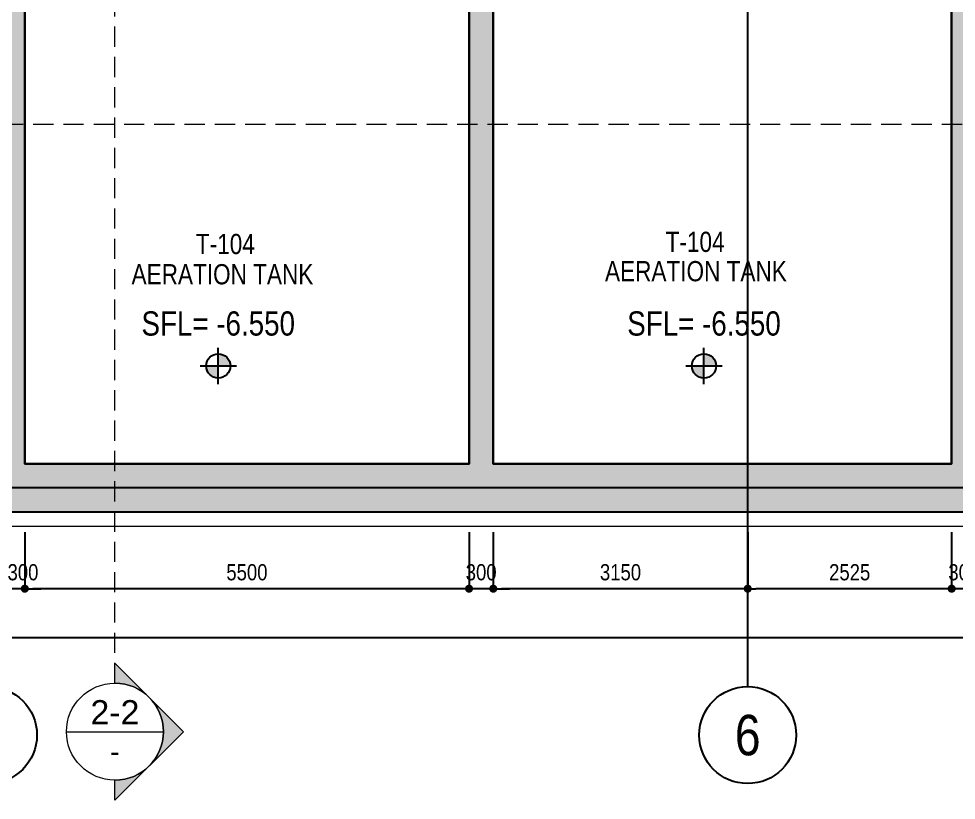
# Model space of a CAD drawing. Header units: millimetres. Extents: x -3021235 to -2791292, y 574414 to 656108.
# Drawn here: x -2830770 to -2819163, y 636749 to 646420 of the extents above; entities that cross this region are included whole.
import ezdxf
from ezdxf.enums import TextEntityAlignment as Align
from ezdxf.xclip import XClip

# ---------------------------------------------------------------- set-up
doc = ezdxf.new("R2010")
doc.units = ezdxf.units.MM
doc.header["$LTSCALE"] = 100
doc.header["$MEASUREMENT"] = 0
for name, pattern in [('$0$HIDDEN', [0.375, 0.25, -0.125]), ('Grid Line 200$0$Center101', [13, 10, -1, 1, -1]), ('Hidden10.5', [1.5, 1, -0.5]), ('MB Ham 2$0$Core 1A$0$Hidden10.5', [1.5, 1, -0.5])]:
    doc.linetypes.add(name, pattern=pattern)
doc.layers.get('0').update_dxf_attribs({"lineweight": 9})
doc.layers.get('Defpoints').update_dxf_attribs({"color": 254, "lineweight": 0})
for name, color, linetype in [('Dim 100', 14, 'Continuous'), ('Grid Line 200$0$Grid Line', 251, 'Grid Line 200$0$Center101'), ('Ky hieu Truc', 1, 'Continuous'), ('MB Ham 2$0$Concrete Hatch', 218, 'Continuous'), ('MB Ham 2$0$Concrete Line', 6, 'Continuous'), ('MB Ham 2$0$Concrete Solid', 216, 'Continuous'), ('MB Ham 2$0$Opening Hidden', 154, 'MB Ham 2$0$Core 1A$0$Hidden10.5'), ('mb_cot ham 2$0$Concrete Hatch', 218, 'Continuous'), ('mb_cot ham 2$0$Concrete Line', 6, 'Continuous'), ('mb_cot ham 2$0$Concrete Solid', 216, 'Continuous'), ('Podium Level', 94, 'Continuous')]:
    doc.layers.add(name, color=color, linetype=linetype)
doc.layers.add('Ghi chu ban ve', color=3, linetype='Continuous', lineweight=20)
doc.styles.add('$0$Title Block Bold', font='VHELVEB_0.TTF')
doc.styles.add('Chi Tiet Ramp DD$0$VNI-HelveC', font='VHELVCN_0.TTF')
doc.styles.add('Grid Line 200$0$VNI-HelveCB', font='VHELVCB_0.TTF')
doc.styles.add('VNI-H', font='VHELVEN_0.TTF', dxfattribs={"width": 0.92, "height": 270})
doc.styles.add('VNI-HelveC', font='VHELVCN_0.TTF')
doc.dimstyles.new('DIM 100', dxfattribs={"dimscale": 100, "dimtxt": 2, "dimasz": 1, "dimexe": 0, "dimexo": 1, "dimgap": 1, "dimtad": 1, "dimdec": 0, "dimzin": 12, "dimdsep": 46, "dimtxsty": 'Chi Tiet Ramp DD$0$VNI-HelveC', "dimblk": 'Chi Tiet Ramp DD$0$_Dot', "dimcen": 1, "dimclrd": 256, "dimclre": 256, "dimclrt": 3, "dimadec": 0, "dimazin": 0, "dimtfac": 1, "dimtdec": 0, "dimtix": 1, "dimtmove": 2, "dimatfit": 3, "dimldrblk": 'Chi Tiet Ramp DD$0$HTT Arrow 30', "dimfxl": 0, "dimtolj": 1, "dimtzin": 0, "dimarcsym": 0})

# ---------------------------------------------------------------- blocks, each defined once
blk = doc.blocks.new('mb_cot ham 2')
at = {"layer": 'mb_cot ham 2$0$Concrete Hatch'}
h = blk.add_hatch(dxfattribs=at)
h.set_pattern_fill('BTCT', color=256, scale=100, style=0, pattern_type=2)
h.set_pattern_definition([(45, (0, 0), (-176.7766952966369, 176.7766952966369), []), (45, (0, 110), (-176.7766952966369, 176.7766952966369), []), (49.99999999999999, (0, 0), (717.2601826007534, -62.75213498259511), [75, -825]), (355, (0, 0), (-138.751333613, 752.1921337000118), [60, -660]), (100.4514, (59.77168, -5.22934), (578.5093817140216, 689.4395420609536), [63.74019000000001, -701.142112]), (46.18420000000001, (0, 200), (1067.241048625644, -165.5190143290181), [112.5, -1237.5]), (96.6356, (88.936745, 186.206693), (934.6627055487033, 974.1178709004417), [95.610288, -1051.713]), (351.1842, (0, 200), (934.6619451336272, 974.1186009253246), [90, -990]), (21, (100, 150), (596.9070521184617, -402.6188906653388), [75, -825]), (326.0000000000001, (100, 150), (243.3153319215817, 725.150045046853), [60, -660]), (71.4514, (149.742233, 116.448394), (840.22262858149, 322.5304967099524), [63.74019000000001, -701.142112]), (37.50000000000001, (0, 0), (12.15985531729067, 332.8938538313115), [0, -652, 0, -670, 0, -662.5]), (7.499999999999999, (0, 0), (263.0695374421486, 394.4117118823602), [0, -382, 0, -637, 0, -252.5]), (327.5, (-223, 0), (533.822436172409, -22.55487173437976), [0, -250, 0, -780, 0, -1035]), (317.5, (-323, 0), (583.1861693423863, 100.1049823323177), [0, -325, 0, -518, 0, -735]), (0, (350, 350), (0, 1750), [175, -1575]), (0, (875, 700), (0, 1750), [175, -1575]), (0, (525, 1400), (0, 1750), [175, -700, 175, -700]), (90, (350, 350), (-1750, 1.071565949253934e-13), [175, -1575]), (90, (525, 1400), (-1750, 1.071565949253934e-13), [175, -1575]), (90, (1050, 700), (-1750, 1.071565949253934e-13), [175, -1575]), (90, (1400, 1225), (-1750, 1.071565949253934e-13), [175, -1575]), (135, (525, 350), (-1750.03271489421, 1.77635683940025e-13), [247.52, -2227.4]), (135, (700, 1400), (-1750.03271489421, 1.77635683940025e-13), [247.52, -2227.4]), (45, (875, 700), (0, 1750.03271489421), [247.52, -494.97, 247.52, -1484.91]), (0, (-350, 0), (175, 175), [-350, 0])])
h.paths.add_polyline_path([(105750.0000002426, -5913.634390203882), (103434.7329462947, -8699.999998579267), (32649.99999999991, -8700.000000000233), (32649.99999999991, 84350), (0, 84350), (0, 85750), (-10600.00000000001, 85750), (-10600, 163100), (99533.72504615769, 163100), (105750.0000002426, 158110.4106680003), (105750.0000002426, 127421.870292856), (105750.0000000915, 127340.9712482494)], flags=16)
h.paths.add_polyline_path([(99639.23287841755, 163400), (-10900, 163400), (-10900, 85450), (-300, 85450), (-300, 84050), (32349.99999999991, 84050), (32349.99999999991, -9000.000000000233), (103575.5055492506, -9000.000000000233), (106050.0000002426, -6022.008228120976), (106050.0000002426, 158254.2985184442)])
at = {"layer": 'mb_cot ham 2$0$Concrete Solid'}
h = blk.add_hatch(color=256, dxfattribs=at)
h.paths.add_polyline_path([(105750.0000002426, -5913.634390203882), (103434.7329462947, -8699.999998579267), (32649.99999999991, -8700.000000000233), (32649.99999999991, 84350), (0, 84350), (0, 85750), (-10600.00000000001, 85750), (-10600, 163100), (99533.72504615769, 163100), (105750.0000002426, 158110.4106680003)], flags=16)
h.paths.add_polyline_path([(99639.23287841755, 163400), (-10900, 163400), (-10900, 85450), (-300, 85450), (-300, 84050), (32349.99999999991, 84050), (32349.99999999991, -9000.000000000233), (103575.5055492506, -9000.000000000233), (106050.0000002426, -6022.008228120976), (106050.0000002426, 158254.2985184442)])
at = {"layer": 'mb_cot ham 2$0$Concrete Line'}
for points in [[(32349.99999999991, 84050), (-300, 84050), (-300, 85450), (-10900, 85450), (-10900, 163400), (99639.23287841756, 163400), (106050.0000002426, 158254.2985184442), (106050.0000002426, -6022.008228120976), (103575.5055492505, -9000.000000000233), (32349.99999999991, -9000.000000000233)], [(32649.99999999991, 84350), (0, 84350), (0, 85750), (-10600, 85750), (-10600, 163100), (99533.72504615775, 163100), (105750.0000002426, 158110.4106680003), (105750.0000002426, -5913.634390203864), (103434.7329451139, -8700.000000000231), (32649.99999999991, -8700.000000000233)]]:
    blk.add_lwpolyline(points, close=True, dxfattribs=at)
blk = doc.blocks.new('MB Ham 2$0$A$C3ad28147')
at = {"layer": 'MB Ham 2$0$Concrete Hatch'}
h = blk.add_hatch(dxfattribs=at)
h.set_pattern_fill('BTCT', color=256, scale=50, style=0, pattern_type=2)
h.set_pattern_definition([(45, (-105749.9999678639, -127599.9991200492), (-88.38834764831844, 88.38834764831844), []), (45, (-105749.9999678639, -127544.9991200492), (-88.38834764831844, 88.38834764831844), []), (49.99999999999999, (-105749.9999678639, -127599.9991200492), (358.6300913003767, -31.37606749129755), [37.5, -412.5]), (355, (-105749.9999678639, -127599.9991200492), (-69.3756668065, 376.0960668500059), [30, -330]), (100.4514, (-105720.1141278639, -127602.6137900492), (289.2546908570108, 344.7197710304768), [31.870095, -350.571056]), (46.18420000000001, (-105749.9999678639, -127499.9991200492), (533.6205243128222, -82.75950716450905), [56.25, -618.75]), (96.6356, (-105705.5315953639, -127506.8957735492), (467.3313527743517, 487.0589354502209), [47.805144, -525.8565]), (351.1842, (-105749.9999678639, -127499.9991200492), (467.3309725668136, 487.0593004626623), [45, -495]), (21, (-105699.9999678639, -127524.9991200492), (298.4535260592309, -201.3094453326694), [37.5, -412.5]), (326.0000000000001, (-105699.9999678639, -127524.9991200492), (121.6576659607909, 362.5750225234265), [30, -330]), (71.4514, (-105675.1288513639, -127541.7749230492), (420.111314290745, 161.2652483549762), [31.870095, -350.571056]), (37.50000000000001, (-105749.9999678639, -127599.9991200492), (6.079927658645334, 166.4469269156558), [0, -326, 0, -335, 0, -331.25]), (7.499999999999999, (-105749.9999678639, -127599.9991200492), (131.5347687210743, 197.2058559411801), [0, -191, 0, -318.5, 0, -126.25]), (327.5, (-105861.4999678639, -127599.9991200492), (266.9112180862045, -11.27743586718988), [0, -125, 0, -390, 0, -517.5]), (317.5, (-105911.4999678639, -127599.9991200492), (291.5930846711931, 50.05249116615887), [0, -162.5, 0, -259, 0, -367.5]), (0, (-105574.9999678639, -127424.9991200492), (0, 875), [87.5, -787.5]), (0, (-105312.4999678639, -127249.9991200492), (0, 875), [87.5, -787.5]), (0, (-105487.4999678639, -126899.9991200492), (0, 875), [87.5, -350, 87.5, -350]), (90, (-105574.9999678639, -127424.9991200492), (-875, 5.35782974626967e-14), [87.5, -787.5]), (90, (-105487.4999678639, -126899.9991200492), (-875, 5.35782974626967e-14), [87.5, -787.5]), (90, (-105224.9999678639, -127249.9991200492), (-875, 5.35782974626967e-14), [87.5, -787.5]), (90, (-105049.9999678639, -126987.4991200492), (-875, 5.35782974626967e-14), [87.5, -787.5]), (135, (-105487.4999678639, -127424.9991200492), (-875.016357447105, 8.881784197001252e-14), [123.76, -1113.7]), (135, (-105399.9999678639, -126899.9991200492), (-875.016357447105, 8.881784197001252e-14), [123.76, -1113.7]), (45, (-105312.4999678639, -127249.9991200492), (0, 875.0163574471051), [123.76, -247.485, 123.76, -742.455]), (0, (-105924.9999678639, -127599.9991200492), (87.5, 87.5), [-175, 0])])
h.paths.add_polyline_path([(-12150.8442577176, -51300.00000095373), (-1.192092895507812e-07, -51300.00000095373), (-1.192092895507812e-07, -125), (-12150.8442577176, -125)])
h.paths.add_polyline_path([(-11850.84425843286, -20400.00000071526), (-11850.84425843286, -14900), (-299.9999990463257, -14900.0000004769), (-299.9999994039536, -20400.00000095373)], flags=16)
h.paths.add_polyline_path([(-4450.000000119209, -20700.00000071531), (-4449.999998927116, -27800.0000004769), (-11850.84425896415, -27800.00000071526), (-11850.84425867128, -20700.00000119209)], flags=16)
h.paths.add_polyline_path([(-4150, -20700.00000071531), (-299.9999994039536, -20700.00000119215), (-300.000000298809, -35150.00000071531), (-11850.84425926732, -35150), (-11850.84425897652, -28100.00000095367), (-4149.999998688698, -28100.0000004769)], flags=16)
h.paths.add_polyline_path([(-11849.9999647856, -8624.99911215622), (-11850.84425628709, -5100.000002861023), (-9800.844256287091, -5100.000002145767), (-9799.999962162998, -8624.999111679383)], flags=16)
h.paths.add_polyline_path([(-9500.84425664472, -8624.999111679383), (-9500.844257717603, -425.0000002384186), (-299.9999982118607, -425.0000007153139), (-299.9999986886978, -8624.999111202604)], flags=16)
h.paths.add_polyline_path([(-5599.999999403954, -35450.00000023848), (-5599.999999165535, -40250.00000095373), (-11850.84425902891, -40250.00000047684), (-11850.84425914811, -35450.00000023842)], flags=16)
h.paths.add_polyline_path([(-11850.84425962495, -4800.000002861023), (-11850.84426034021, -425.0000004768372), (-9800.844257479184, -425.0000002384186), (-9800.844256763929, -4800.000002622604)], flags=16)
h.paths.add_polyline_path([(-5299.999999403954, -35450.00000071531), (-299.9999994039536, -35450.00000071531), (-299.9999997615814, -45650.0000004769), (-5299.999999523163, -45650.00000071531)], flags=16)
h.paths.add_polyline_path([(-5599.999999403954, -40550.00000119215), (-5599.999999523163, -45650.00000071531), (-11850.84425962495, -45650.00000095367), (-11850.84425926732, -40550.00000047684)], flags=16)
h.paths.add_polyline_path([(-299.9999996423721, -45950.00000119215), (-300.0000005960464, -51000.00000119215), (-11850.84425938653, -51000), (-11850.84425962495, -45950.00000071526)], flags=16)
h.paths.add_polyline_path([(-5999.999967773911, -8924.999111140656), (-5999.999967744501, -8849.986847466513), (-8949.999967744501, -8849.986847466513), (-8949.999967692915, -8924.999111572484), (-11850.84426040783, -8924.999111257435), (-11850.84426045942, -14599.99999981662), (-300.000000834465, -14599.99999976158), (-300.0000008638744, -8924.999111140714)], flags=16)
at = {"layer": 'MB Ham 2$0$Concrete Solid'}
h = blk.add_hatch(color=256, dxfattribs=at)
h.paths.add_polyline_path([(-12150.8442577176, -51300.00000095373), (-1.192092895507812e-07, -51300.00000095373), (-1.192092895507812e-07, -125), (-12150.8442577176, -125)])
h.paths.add_polyline_path([(-11850.84425843286, -20400.00000071526), (-11850.84425843286, -14900), (-299.9999990463257, -14900.0000004769), (-299.9999994039536, -20400.00000095373)], flags=16)
h.paths.add_polyline_path([(-4450.000000119209, -20700.00000071531), (-4449.999998927116, -27800.0000004769), (-11850.84425896415, -27800.00000071526), (-11850.84425867128, -20700.00000119209)], flags=16)
h.paths.add_polyline_path([(-4150, -20700.00000071531), (-299.9999994039536, -20700.00000119215), (-300.000000298809, -35150.00000071531), (-11850.84425926732, -35150), (-11850.84425897652, -28100.00000095367), (-4149.999998688698, -28100.0000004769)], flags=16)
h.paths.add_polyline_path([(-11849.9999647856, -8624.99911215622), (-11850.84425628709, -5100.000002861023), (-9800.844256287091, -5100.000002145767), (-9799.999962162998, -8624.999111679383)], flags=16)
h.paths.add_polyline_path([(-9500.84425664472, -8624.999111679383), (-9500.844257717603, -425.0000002384186), (-299.9999982118607, -425.0000007153139), (-299.9999986886978, -8624.999111202604)], flags=16)
h.paths.add_polyline_path([(-5599.999999403954, -35450.00000023848), (-5599.999999165535, -40250.00000095373), (-11850.84425902891, -40250.00000047684), (-11850.84425914811, -35450.00000023842)], flags=16)
h.paths.add_polyline_path([(-11850.84425962495, -4800.000002861023), (-11850.84426034021, -425.0000004768372), (-9800.844257479184, -425.0000002384186), (-9800.844256763929, -4800.000002622604)], flags=16)
h.paths.add_polyline_path([(-5299.999999403954, -35450.00000071531), (-299.9999994039536, -35450.00000071531), (-299.9999997615814, -45650.0000004769), (-5299.999999523163, -45650.00000071531)], flags=16)
h.paths.add_polyline_path([(-5599.999999403954, -40550.00000119215), (-5599.999999523163, -45650.00000071531), (-11850.84425962495, -45650.00000095367), (-11850.84425926732, -40550.00000047684)], flags=16)
h.paths.add_polyline_path([(-299.9999996423721, -45950.00000119215), (-300.0000005960464, -51000.00000119215), (-11850.84425938653, -51000), (-11850.84425962495, -45950.00000071526)], flags=16)
h.paths.add_polyline_path([(-5999.999967773911, -8924.999111140685), (-5999.999967744501, -8849.986847466513), (-8949.999967744501, -8849.986847466513), (-8949.999967692915, -8924.999111572484), (-11850.84426040783, -8924.999111257435), (-11850.84426045942, -14599.99999981662), (-300.000000834465, -14599.99999976158), (-300.0000008638744, -8924.999111140714)], flags=16)
at = {"layer": 'MB Ham 2$0$Concrete Line'}
for points in [[(-12150.8442577176, -125), (-1.192092895507812e-07, -125), (-1.192092895507812e-07, -51300.00000095373), (-12150.8442577176, -51300.00000095373)], [(-11850.84426040783, -8924.999111257435), (-8949.999967692915, -8924.999111572484), (-8949.999967744501, -8849.986847466513), (-5999.999967744501, -8849.986847466513), (-5999.999967773911, -8924.999111140685), (-300.0000008638744, -8924.999111140714), (-300.000000834465, -14599.99999976158), (-11850.84426045942, -14599.99999981662)], [(-299.1557043261855, -8924.999110964185), (-11849.9999647856, -8924.999111679383), (-11850.84425843286, -14600), (-299.999999165535, -14600.00000023848)], [(-11850.84426022098, -14899.99999950576), (-8949.999967744501, -14899.99999951443), (-8949.999967744501, -15749.99911120345), (-5999.999967744501, -15749.99911120362), (-5999.999967744501, -14899.99999951877), (-300.0000010728836, -14899.9999995231), (-300.0000010728836, -20400.00000047684), (-11850.84426022098, -20400.00000045949)], [(-11850.84425843286, -14900), (-11850.84425843286, -20400.00000071526), (-299.9999994039536, -20400.00000095373), (-299.9999990463257, -14900.0000004769)]]:
    blk.add_lwpolyline(points, close=True, dxfattribs=at)
blk = doc.blocks.new('MB Ham 2')
blk.add_blockref('mb_cot ham 2', (0, -2.328306436538696e-10))
at = {"layer": 'MB Ham 2$0$Opening Hidden'}
blk.add_blockref('MB Ham 2$0$A$C3ad28147', (105749.9999678639, 127599.9991200492), dxfattribs=at)
blk = doc.blocks.new('*U922')
at = {"layer": 'Grid Line 200$0$Grid Line'}
blk.add_line((0, 0), (0, 161), dxfattribs=at)
at = {"layer": 'Ky hieu Truc', "lineweight": -2}
blk.add_line((0, -3), (0, 0), dxfattribs=at)
blk.add_circle((-3.673940397442059e-16, -9), 6, dxfattribs=at)
at = {"layer": 'Ky hieu Truc', "color": 3, "lineweight": -2, "style": 'Grid Line 200$0$VNI-HelveCB'}
blk.add_attdef('GRID', text='', height=5, dxfattribs=at).set_placement((-3.673940397442059e-16, -9), align=Align.MIDDLE)
blk = doc.blocks.new('Text P3')
at = {"linetype": 'ByBlock'}
h = blk.add_hatch(color=0, dxfattribs=at)
h.paths.add_polyline_path([(0, 1), (0, 0), (1, 0, 0.4142135623730951)])
h.paths.add_polyline_path([(0, 0), (-1, 0, 0.4142135623730951), (0, -1)])
at = {"color": 0, "linetype": 'ByBlock'}
for p, q in [((0, -1.5), (0, 1.5)), ((-1.5, 0), (1.500000000000002, 0))]:
    blk.add_line(p, q, dxfattribs=at)
blk.add_circle((0, 0), 1, dxfattribs=at)
at = {"color": 0, "linetype": 'ByBlock', "lineweight": -2, "style": 'VNI-HelveC'}
for tag, p in [('TEXT1', (0, 10.5)), ('TEXT2', (0, 7)), ('TEXT3', (0, 3.5))]:
    blk.add_attdef(tag, text='', height=2, dxfattribs=at).set_placement(p, align=Align.MIDDLE_CENTER)
blk = doc.blocks.new('*U925')
at = {"linetype": '$0$HIDDEN', "ltscale": 10}
blk.add_line((599.9975990566057, -1.007204596607503e-10), (54785.77591199394, -9.106582130628568e-09), dxfattribs=at)
at = {"style": '$0$Title Block Bold', "flags": 8}
blk.add_attdef('VIEWNUMBER', text='', height=300, dxfattribs=at).set_placement((-2.824396072576007e-14, -1.129758429030403e-13), align=Align.BOTTOM_CENTER)
blk.add_attdef('DRAWINGREFERENCE', text='', height=250, dxfattribs=at).set_placement((-2.824396072576007e-14, -119.9995198113209), align=Align.TOP_CENTER)
blk = doc.blocks.new('Chi Tiet Ramp DD$0$_Dot')
at = {"color": 0, "linetype": 'ByBlock', "lineweight": -2}
blk.add_line((-0.5, 0), (-1, 0), dxfattribs=at)
at = {"color": 0, "linetype": 'ByBlock', "const_width": 0.5}
blk.add_lwpolyline([(-0.25, 0, 1), (0.25, 0, 1)], format="xyb", close=True, dxfattribs=at)
blk = doc.blocks.new('*D944')
at = {"layer": 'Defpoints', "color": 0, "transparency": 16777216}
for p in [(-2819220.057186623, 640167.9117012309), (-2818920.057186862, 640167.9117012309), (-2819220.057186623, 639367.0582320293)]:
    blk.add_point(p, dxfattribs=at)
at = {"layer": 'Dim 100', "lineweight": -2, "transparency": 16777216}
for p, q in [((-2819220.057186623, 640067.9117012309), (-2819220.057186623, 639367.0582320293)), ((-2818920.057186862, 640067.9117012309), (-2818920.057186862, 639367.0582320293)), ((-2819320.057186623, 639367.0582320293), (-2819420.057186623, 639367.0582320293)), ((-2818920.057186862, 639367.0582320293), (-2819220.057186623, 639367.0582320293)), ((-2818820.057186862, 639367.0582320293), (-2818720.057186862, 639367.0582320293))]:
    blk.add_line(p, q, dxfattribs=at)
at = {"layer": 'Dim 100', "lineweight": -2, "transparency": 16777216, "xscale": 100, "yscale": 100, "zscale": 100}
blk.add_blockref('Chi Tiet Ramp DD$0$_Dot', (-2819220.057186623, 639367.0582320293), dxfattribs=at)
at = {"layer": 'Dim 100', "lineweight": -2, "transparency": 16777216, "xscale": 100, "yscale": 100, "zscale": 100, "rotation": 180}
blk.add_blockref('Chi Tiet Ramp DD$0$_Dot', (-2818920.057186862, 639367.0582320293), dxfattribs=at)
at = {"layer": 'Dim 100', "color": 3, "transparency": 16777216, "insert": (-2819070.057186742, 639569.1915653626), "char_height": 200, "attachment_point": 5, "style": 'Chi Tiet Ramp DD$0$VNI-HelveC'}
blk.add_mtext('\\A1;300', dxfattribs=at)
blk = doc.blocks.new('Chi Tiet Ramp DD$0$HTT Arrow 30')
blk.add_hatch(color=256).paths.add_polyline_path([(-2.5, 0.3750000000000002), (-2.5, -0.3749999999999998), (0, 0)])
at = {"color": 0, "linetype": 'ByBlock', "lineweight": -2}
for p, q in [((0, 0), (-2.5, 0.3750000000000002)), ((-2.5, -0.3749999999999998), (-2.5, 0.3750000000000002)), ((0, 0), (-2.5, -0.3749999999999998))]:
    blk.add_line(p, q, dxfattribs=at)
blk = doc.blocks.new('*D945')
at = {"layer": 'Defpoints', "color": 0, "transparency": 16777216}
for p in [(-2821745.057195708, 640167.9117012015), (-2819220.057186623, 640167.9117012309), (-2821745.057195708, 639367.0582320292)]:
    blk.add_point(p, dxfattribs=at)
at = {"layer": 'Dim 100', "lineweight": -2, "transparency": 16777216}
for p, q in [((-2821745.057195708, 640067.9117012015), (-2821745.057195708, 639367.0582320292)), ((-2819220.057186623, 640067.9117012309), (-2819220.057186623, 639367.0582320292)), ((-2819320.057186623, 639367.0582320292), (-2821645.057195708, 639367.0582320292))]:
    blk.add_line(p, q, dxfattribs=at)
at = {"layer": 'Dim 100', "lineweight": -2, "transparency": 16777216, "xscale": 100, "yscale": 100, "zscale": 100, "rotation": 180}
blk.add_blockref('Chi Tiet Ramp DD$0$_Dot', (-2821745.057195708, 639367.0582320292), dxfattribs=at)
at = {"layer": 'Dim 100', "lineweight": -2, "transparency": 16777216, "xscale": 100, "yscale": 100, "zscale": 100}
blk.add_blockref('Chi Tiet Ramp DD$0$_Dot', (-2819220.057186623, 639367.0582320292), dxfattribs=at)
at = {"layer": 'Dim 100', "color": 3, "transparency": 16777216, "insert": (-2820482.557191166, 639569.1915653625), "char_height": 200, "attachment_point": 5, "style": 'Chi Tiet Ramp DD$0$VNI-HelveC'}
blk.add_mtext('\\A1;2525', dxfattribs=at)
blk = doc.blocks.new('*D946')
at = {"layer": 'Defpoints', "color": 0, "transparency": 16777216}
for p in [(-2824895.058075897, 640167.9117012015), (-2821745.057195708, 640167.9117012015), (-2824895.058075897, 639367.0582319999)]:
    blk.add_point(p, dxfattribs=at)
at = {"layer": 'Dim 100', "lineweight": -2, "transparency": 16777216}
for p, q in [((-2824895.058075897, 640067.9117012015), (-2824895.058075897, 639367.0582319999)), ((-2821745.057195708, 640067.9117012015), (-2821745.057195708, 639367.0582319999)), ((-2821845.057195708, 639367.0582319999), (-2824795.058075897, 639367.0582319999))]:
    blk.add_line(p, q, dxfattribs=at)
at = {"layer": 'Dim 100', "lineweight": -2, "transparency": 16777216, "xscale": 100, "yscale": 100, "zscale": 100, "rotation": 180}
blk.add_blockref('Chi Tiet Ramp DD$0$_Dot', (-2824895.058075897, 639367.0582319999), dxfattribs=at)
at = {"layer": 'Dim 100', "lineweight": -2, "transparency": 16777216, "xscale": 100, "yscale": 100, "zscale": 100}
blk.add_blockref('Chi Tiet Ramp DD$0$_Dot', (-2821745.057195708, 639367.0582319999), dxfattribs=at)
at = {"layer": 'Dim 100', "color": 3, "transparency": 16777216, "insert": (-2823320.057635803, 639569.1915653332), "char_height": 200, "attachment_point": 5, "style": 'Chi Tiet Ramp DD$0$VNI-HelveC'}
blk.add_mtext('\\A1;3150', dxfattribs=at)
blk = doc.blocks.new('*D947')
at = {"layer": 'Defpoints', "color": 0, "transparency": 16777216}
for p in [(-2825195.058075182, 640167.9117012015), (-2824895.058075897, 640167.9117012015), (-2825195.058075182, 639367.0582319999)]:
    blk.add_point(p, dxfattribs=at)
at = {"layer": 'Dim 100', "lineweight": -2, "transparency": 16777216}
for p, q in [((-2825195.058075182, 640067.9117012015), (-2825195.058075182, 639367.0582319999)), ((-2824895.058075897, 640067.9117012015), (-2824895.058075897, 639367.0582319999)), ((-2825295.058075182, 639367.0582319999), (-2825395.058075182, 639367.0582319999)), ((-2824895.058075897, 639367.0582319999), (-2825195.058075182, 639367.0582319999)), ((-2824795.058075897, 639367.0582319999), (-2824695.058075897, 639367.0582319999))]:
    blk.add_line(p, q, dxfattribs=at)
at = {"layer": 'Dim 100', "lineweight": -2, "transparency": 16777216, "xscale": 100, "yscale": 100, "zscale": 100}
blk.add_blockref('Chi Tiet Ramp DD$0$_Dot', (-2825195.058075182, 639367.0582319999), dxfattribs=at)
at = {"layer": 'Dim 100', "lineweight": -2, "transparency": 16777216, "xscale": 100, "yscale": 100, "zscale": 100, "rotation": 180}
blk.add_blockref('Chi Tiet Ramp DD$0$_Dot', (-2824895.058075897, 639367.0582319999), dxfattribs=at)
at = {"layer": 'Dim 100', "color": 3, "transparency": 16777216, "insert": (-2825045.05807554, 639569.1915653332), "char_height": 200, "attachment_point": 5, "style": 'Chi Tiet Ramp DD$0$VNI-HelveC'}
blk.add_mtext('\\A1;300', dxfattribs=at)
blk = doc.blocks.new('*D948')
at = {"layer": 'Defpoints', "color": 0, "transparency": 16777216}
for p in [(-2830695.058076613, 640167.9117012015), (-2825195.058075182, 640167.9117012015), (-2830695.058076613, 639367.0582319997)]:
    blk.add_point(p, dxfattribs=at)
at = {"layer": 'Dim 100', "lineweight": -2, "transparency": 16777216}
for p, q in [((-2830695.058076613, 640067.9117012015), (-2830695.058076613, 639367.0582319997)), ((-2825195.058075182, 640067.9117012015), (-2825195.058075182, 639367.0582319997)), ((-2825295.058075182, 639367.0582319997), (-2830595.058076613, 639367.0582319997))]:
    blk.add_line(p, q, dxfattribs=at)
at = {"layer": 'Dim 100', "lineweight": -2, "transparency": 16777216, "xscale": 100, "yscale": 100, "zscale": 100, "rotation": 180}
blk.add_blockref('Chi Tiet Ramp DD$0$_Dot', (-2830695.058076613, 639367.0582319997), dxfattribs=at)
at = {"layer": 'Dim 100', "lineweight": -2, "transparency": 16777216, "xscale": 100, "yscale": 100, "zscale": 100}
blk.add_blockref('Chi Tiet Ramp DD$0$_Dot', (-2825195.058075182, 639367.0582319997), dxfattribs=at)
at = {"layer": 'Dim 100', "color": 3, "transparency": 16777216, "insert": (-2827945.058075897, 639569.191565333), "char_height": 200, "attachment_point": 5, "style": 'Chi Tiet Ramp DD$0$VNI-HelveC'}
blk.add_mtext('\\A1;5500', dxfattribs=at)
blk = doc.blocks.new('*D949')
at = {"layer": 'Defpoints', "color": 0, "transparency": 16777216}
for p in [(-2830995.058076374, 640167.9117012015), (-2830695.058076613, 640167.9117012015), (-2830995.058076374, 639367.0582319997)]:
    blk.add_point(p, dxfattribs=at)
at = {"layer": 'Dim 100', "lineweight": -2, "transparency": 16777216}
for p, q in [((-2830995.058076374, 640067.9117012015), (-2830995.058076374, 639367.0582319997)), ((-2830695.058076613, 640067.9117012015), (-2830695.058076613, 639367.0582319997)), ((-2831095.058076374, 639367.0582319997), (-2831195.058076374, 639367.0582319997)), ((-2830695.058076613, 639367.0582319997), (-2830995.058076374, 639367.0582319997)), ((-2830595.058076613, 639367.0582319997), (-2830495.058076613, 639367.0582319997))]:
    blk.add_line(p, q, dxfattribs=at)
at = {"layer": 'Dim 100', "lineweight": -2, "transparency": 16777216, "xscale": 100, "yscale": 100, "zscale": 100}
blk.add_blockref('Chi Tiet Ramp DD$0$_Dot', (-2830995.058076374, 639367.0582319997), dxfattribs=at)
at = {"layer": 'Dim 100', "lineweight": -2, "transparency": 16777216, "xscale": 100, "yscale": 100, "zscale": 100, "rotation": 180}
blk.add_blockref('Chi Tiet Ramp DD$0$_Dot', (-2830695.058076613, 639367.0582319997), dxfattribs=at)
at = {"layer": 'Dim 100', "color": 3, "transparency": 16777216, "insert": (-2830717.849355014, 639569.1915653334), "char_height": 200, "attachment_point": 5, "style": 'Chi Tiet Ramp DD$0$VNI-HelveC'}
blk.add_mtext('\\A1;300', dxfattribs=at)
blk = doc.blocks.new('*D958')
at = {"layer": 'Defpoints', "color": 0, "transparency": 16777216}
for p in [(-2861595.058076613, 640140.7012012053), (-2810420.058075659, 640140.7012012053), (-2810420.058075659, 638762.0013537057)]:
    blk.add_point(p, dxfattribs=at)
at = {"layer": 'Dim 100', "lineweight": -2, "transparency": 16777216}
for p, q in [((-2861595.058076613, 640040.7012012053), (-2861595.058076613, 638762.0013537057)), ((-2810420.058075659, 640040.7012012053), (-2810420.058075659, 638762.0013537057)), ((-2861495.058076613, 638762.0013537057), (-2810520.058075659, 638762.0013537057))]:
    blk.add_line(p, q, dxfattribs=at)
at = {"layer": 'Dim 100', "lineweight": -2, "transparency": 16777216, "xscale": 100, "yscale": 100, "zscale": 100, "rotation": 180}
blk.add_blockref('Chi Tiet Ramp DD$0$_Dot', (-2861595.058076613, 638762.0013537057), dxfattribs=at)
at = {"layer": 'Dim 100', "lineweight": -2, "transparency": 16777216, "xscale": 100, "yscale": 100, "zscale": 100}
blk.add_blockref('Chi Tiet Ramp DD$0$_Dot', (-2810420.058075659, 638762.0013537057), dxfattribs=at)
at = {"layer": 'Dim 100', "color": 3, "transparency": 16777216, "insert": (-2836007.558076136, 638964.134687039), "char_height": 200, "attachment_point": 5, "style": 'Chi Tiet Ramp DD$0$VNI-HelveC'}
blk.add_mtext('\\A1;51175', dxfattribs=at)
blk = doc.blocks.new('*U928')
blk.add_hatch(color=256).paths.add_polyline_path([(479.9980792481377, 17080.74599008889), (479.9980792481018, 16866.02199097033), (2.818492393734935e-09, 16866.02199097041), (2.854350240166904e-09, 17080.74599008897)])
h = blk.add_hatch(color=256)
edge = h.paths.add_edge_path()
edge.add_line((1.01888033533251e-10, 599.9975990566035), (1.433908378848993e-10, 848.524741977143))
edge.add_line((1.433908378848993e-10, 848.524741977143), (848.5247419771453, -1.426769813406281e-10))
edge.add_line((848.5247419771453, -1.426794098175594e-10), (-1.404032445861958e-10, -848.524741977145))
edge.add_line((-1.404343610384128e-10, -848.524741977145), (-9.935788062224774e-11, -599.9975990566045))
edge.add_arc((8.98704323445798e-13, -5.115907697472107e-13), 599.997599056604, 269.9999999999905, 449.9999999999903)
at = {"linetype": '$0$HIDDEN', "ltscale": 10}
blk.add_line((1.010353856622846e-10, 599.997599056603), (2.854030008199337e-09, 17080.74599008897), dxfattribs=at)
blk.add_line((-599.9975990566037, -1.129758429030403e-13), (599.9975990566037, -5.392997783862113e-13))
blk.add_lwpolyline([(479.9980792481377, 17080.74599008889), (479.9980792481018, 16866.02199097033), (2.818492393734935e-09, 16866.02199097041), (2.854350240166904e-09, 17080.74599008897)], close=True)
blk.add_lwpolyline([(1.01888033533251e-10, 599.9975990566035), (1.433908378848993e-10, 848.524741977143), (848.5247419771453, -1.426794098175594e-10), (-1.404343610384128e-10, -848.524741977145), (-9.935788062224774e-11, -599.9975990566045, 0.9999999999999994)], format="xyb", close=True)
blk.add_circle((-2.824396072576007e-14, -1.129758429030403e-13), 599.9975990566037)
at = {"style": '$0$Title Block Bold', "flags": 8}
blk.add_attdef('VIEWNUMBER', text='', height=300, dxfattribs=at).set_placement((-2.824396072576007e-14, -1.129758429030403e-13), align=Align.BOTTOM_CENTER)
blk.add_attdef('DRAWINGREFERENCE', text='', height=250, dxfattribs=at).set_placement((-2.824396072576007e-14, -119.9995198113209), align=Align.TOP_CENTER)

msp = doc.modelspace()

# ---------------------------------------------------------------- linework, layer by layer
at = {"linetype": 'Hidden10.5', "ltscale": 2, "const_width": 10}
msp.add_lwpolyline([(-2861973.78041217, 653397.8851978899), (-2861973.78041217, 640140.7012012053), (-2809648.813523779, 640140.7012012053), (-2809648.813523779, 653397.8851978899)], close=True, dxfattribs=at)

# ---------------------------------------------------------------- block references
ref = msp.add_blockref('MB Ham 2', (-2937895.057195708, 746363.3390778098), dxfattribs=dict(rotation=270))
XClip(ref).set_block_clipping_path([(92965.4538799199, 76040.74813973464), (106222.6378766045, 128246.243671929)])
at = {"layer": 'Ghi chu ban ve'}
ref = msp.add_blockref('*U928', (-2829579.21202268, 637597.6496442287), dxfattribs=at)
ref.add_attrib('VIEWNUMBER', '2-2', dxfattribs={"layer": '0', "height": 300, "style": '$0$Title Block Bold'}).set_placement((-2829579.21202268, 637597.6496442287), align=Align.BOTTOM_CENTER)
ref.add_attrib('DRAWINGREFERENCE', '-', dxfattribs={"layer": '0', "height": 250, "style": '$0$Title Block Bold'}).set_placement((-2829579.21202268, 637477.6501244175), align=Align.TOP_CENTER)
msp.add_blockref('*U925', (-2863816.671905059, 645113.9593560525), dxfattribs=at)
at = {"layer": 'Ky hieu Truc', "xscale": 100, "yscale": 100, "zscale": 100}
for p, values in [((-2831145.057195708, 638455.6369374398), {'GRID': '7'}), ((-2821745.057195708, 638455.6369374398), {'GRID': '6'})]:
    msp.add_blockref('*U922', p, dxfattribs=at).add_auto_attribs(values)
at = {"layer": 'Podium Level'}
ref = msp.add_blockref('Text P3', (-2828300.220087239, 642123.988188672), dxfattribs=dict(at, xscale=150, yscale=150, zscale=150))
ref.add_attrib('TEXT3', 'SFL= -6.550', dxfattribs={"layer": '0', "color": 0, "linetype": 'ByBlock', "lineweight": -2, "height": 300, "style": 'VNI-HelveC'}).set_placement((-2828300.220087239, 642648.988188672), align=Align.MIDDLE_CENTER)
ref = msp.add_blockref('Text P3', (-2822286.256812068, 642123.988188672), dxfattribs=dict(at, xscale=150, yscale=150, zscale=150))
ref.add_attrib('TEXT3', 'SFL= -6.550', dxfattribs={"layer": '0', "color": 0, "linetype": 'ByBlock', "lineweight": -2, "height": 300, "style": 'VNI-HelveC'}).set_placement((-2822286.256812068, 642648.988188672), align=Align.MIDDLE_CENTER)

# ---------------------------------------------------------------- texts
at = {"layer": 'Ghi chu ban ve', "style": 'VNI-H', "width": 0.8}
for s, p in [('T-104', (-2828576.886000043, 643507.38546643, -263.6521795377833)), ('T-104', (-2822761.101693124, 643534.1447015197, -263.6521795377833)), ('AERATION TANK', (-2829373.342273434, 643133.3322156518)), ('AERATION TANK', (-2823511.587736583, 643171.4156768486))]:
    msp.add_text(s, height=250, dxfattribs=at).set_placement(p)

# ---------------------------------------------------------------- dimensions: what is measured, and where the dimension line sits
at = {"layer": 'Dim 100'}
for base, p1, p2, picture, middle in [((-2810420.058075659, 638762.0013537057), (-2861595.058076613, 640140.7012012053), (-2810420.058075659, 640140.7012012053), '*D958', (-2836007.558076136, 638964.134687039)), ((-2830695.058076613, 639367.0582319997), (-2825195.058075182, 640167.9117012015), (-2830695.058076613, 640167.9117012015), '*D948', (-2827945.058075897, 639569.191565333)), ((-2825195.058075182, 639367.0582319999), (-2824895.058075897, 640167.9117012015), (-2825195.058075182, 640167.9117012015), '*D947', (-2825045.05807554, 639569.1915653332)), ((-2824895.058075897, 639367.0582319999), (-2821745.057195708, 640167.9117012015), (-2824895.058075897, 640167.9117012015), '*D946', (-2823320.057635803, 639569.1915653332)), ((-2821745.057195708, 639367.0582320292), (-2819220.057186623, 640167.9117012309), (-2821745.057195708, 640167.9117012015), '*D945', (-2820482.557191166, 639569.1915653625)), ((-2819220.057186623, 639367.0582320293), (-2818920.057186862, 640167.9117012309), (-2819220.057186623, 640167.9117012309), '*D944', (-2819070.057186742, 639569.1915653626))]:
    dim = msp.add_linear_dim(base=base, p1=p1, p2=p2, dimstyle='DIM 100', dxfattribs=at)
    dim.commit()
    dim.dimension.update_dxf_attribs({"geometry": picture, "text_midpoint": middle})
dim = msp.add_linear_dim(base=(-2830995.058076374, 639367.0582319997), p1=(-2830695.058076613, 640167.9117012015), p2=(-2830995.058076374, 640167.9117012015), dimstyle='DIM 100', dxfattribs=at)
dim.commit()
dim.dimension.update_dxf_attribs({"geometry": '*D949', "text_midpoint": (-2830717.849355014, 639569.1915653334), "dimtype": 160})

doc.saveas('drawing.dxf')
